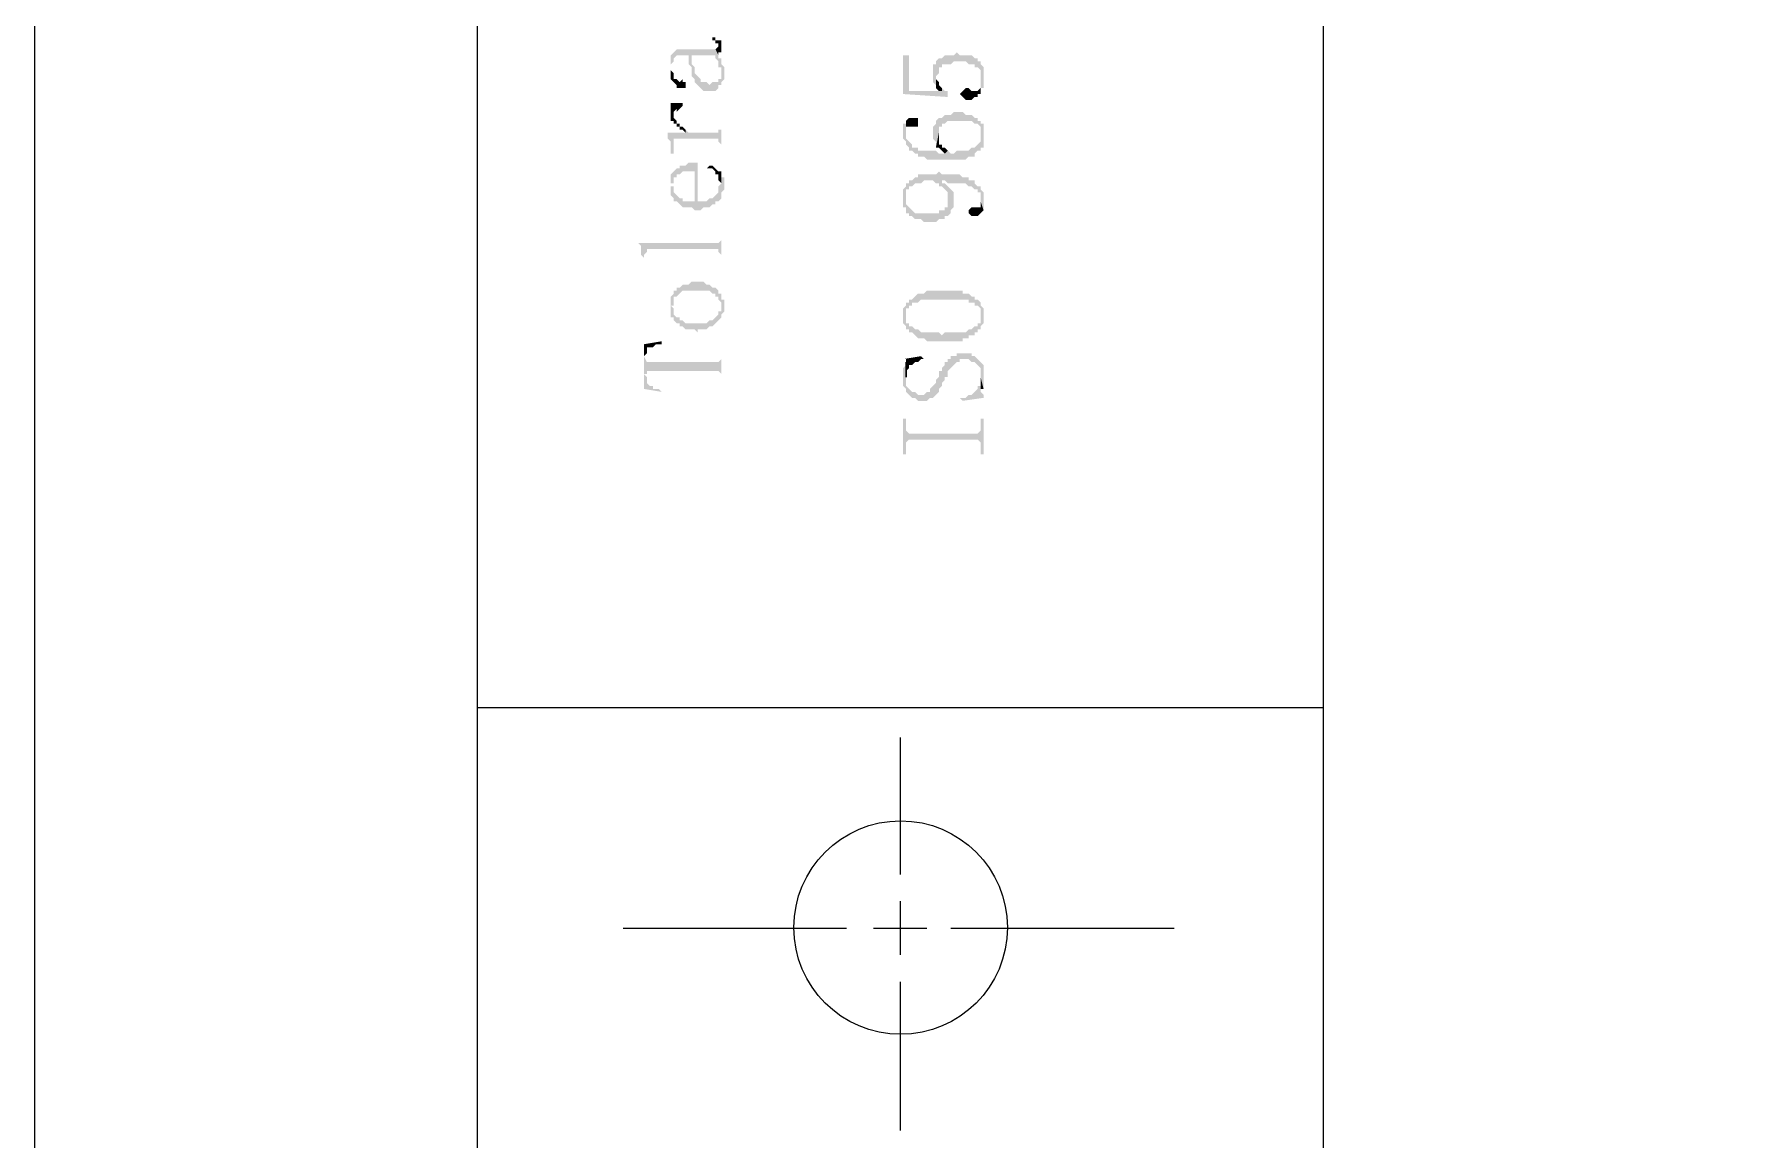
# Model space of a CAD drawing. Header units: millimetres. Extents: x 1167 to 2269, y 1197 to 1555.
# Drawn here: x 1849.13 to 1875.24, y 1376.97 to 1393.71 of the extents above; entities that cross this region are included whole.
import ezdxf

# ---------------------------------------------------------------- set-up
doc = ezdxf.new("R2010")
doc.units = ezdxf.units.MM

msp = doc.modelspace()

# ---------------------------------------------------------------- hatches: boundary and pattern name
at = {"transparency": 33554559}
for points in [[(1858.77316, 1393.21822), (1858.77316, 1393.17308), (1858.77316, 1393.03769), (1858.77316, 1393.26335), (1858.81829, 1393.30848), (1858.81829, 1393.35361), (1858.81829, 1393.35361), (1858.86342, 1393.39875), (1859.04395, 1393.39875), (1859.04395, 1393.26335), (1859.08908, 1393.21822), (1859.08908, 1393.17308), (1859.08908, 1393.39875), (1859.45014, 1393.39875), (1859.45014, 1393.35361), (1859.49527, 1393.30848), (1859.49527, 1393.21822), (1859.54041, 1393.21822), (1859.54041, 1393.12795), (1859.54041, 1393.35361), (1859.49527, 1393.35361), (1859.49527, 1393.39875), (1859.45014, 1393.48901), (1858.86342, 1393.48901), (1858.81829, 1393.44388), (1858.81829, 1393.44388), (1858.77316, 1393.39875), (1858.77316, 1393.35361), (1858.77316, 1393.26335)], [(1859.40501, 1393.66954), (1859.40501, 1393.62441), (1859.45014, 1393.62441), (1859.45014, 1393.57927), (1859.49527, 1393.57927), (1859.49527, 1393.44388), (1859.54041, 1393.44388), (1859.54041, 1393.57927), (1859.54041, 1393.62441), (1859.45014, 1393.62441), (1859.45014, 1393.66954)], [(1859.45014, 1393.48901), (1859.49527, 1393.39875), (1859.49527, 1393.53414), (1859.49527, 1393.53414)], [(1859.08908, 1393.17308), (1859.08908, 1393.08282), (1859.13422, 1393.03769), (1859.13422, 1392.99256), (1859.13422, 1392.99256), (1859.17935, 1392.94742), (1859.17935, 1392.94742), (1859.22448, 1392.90229), (1859.22448, 1392.90229), (1859.26961, 1392.85716), (1859.45014, 1392.85716), (1859.49527, 1392.90229), (1859.49527, 1392.94742), (1859.54041, 1392.94742), (1859.54041, 1392.99256), (1859.54041, 1392.99256), (1859.58554, 1393.03769), (1859.58554, 1393.12795), (1859.58554, 1393.21822), (1859.54041, 1393.26335), (1859.54041, 1393.30848), (1859.54041, 1393.03769), (1859.49527, 1393.03769), (1859.49527, 1392.99256), (1859.40501, 1392.99256), (1859.35988, 1392.94742), (1859.31475, 1392.99256), (1859.22448, 1392.99256), (1859.22448, 1393.03769), (1859.17935, 1393.08282), (1859.17935, 1393.08282), (1859.13422, 1393.12795), (1859.13422, 1393.17308), (1859.13422, 1393.21822), (1859.08908, 1393.26335), (1859.08908, 1393.39875)], [(1862.29347, 1393.39875), (1862.29347, 1392.81203), (1862.97045, 1392.7669), (1862.97045, 1392.85716), (1862.92532, 1392.85716), (1862.88019, 1392.90229), (1862.88019, 1392.85716), (1862.38373, 1392.85716), (1862.38373, 1393.39875)], [(1862.74479, 1393.12795), (1862.74479, 1392.99256), (1862.74479, 1392.99256), (1862.78992, 1392.94742), (1862.78992, 1392.90229), (1862.78992, 1393.08282), (1862.78992, 1393.08282), (1862.83506, 1393.12795), (1862.83506, 1393.21822), (1862.88019, 1393.21822), (1862.88019, 1393.26335), (1863.01558, 1393.26335), (1863.06072, 1393.30848), (1863.24124, 1393.30848), (1863.28638, 1393.26335), (1863.37664, 1393.26335), (1863.37664, 1393.21822), (1863.42177, 1393.21822), (1863.46691, 1393.17308), (1863.46691, 1392.90229), (1863.51204, 1392.90229), (1863.51204, 1393.03769), (1863.51204, 1393.21822), (1863.51204, 1393.21822), (1863.46691, 1393.26335), (1863.46691, 1393.30848), (1863.42177, 1393.30848), (1863.42177, 1393.35361), (1863.37664, 1393.35361), (1863.33151, 1393.39875), (1863.15098, 1393.39875), (1863.10585, 1393.44388), (1863.10585, 1393.44388), (1863.06072, 1393.39875), (1862.92532, 1393.39875), (1862.88019, 1393.35361), (1862.83506, 1393.35361), (1862.78992, 1393.30848), (1862.78992, 1393.26335), (1862.74479, 1393.26335), (1862.74479, 1393.17308), (1862.74479, 1393.17308)], [(1858.77316, 1393.03769), (1858.81829, 1392.99256), (1858.81829, 1392.99256), (1858.86342, 1392.94742), (1858.86342, 1392.90229), (1858.99882, 1392.90229), (1858.99882, 1392.99256), (1858.95369, 1392.99256), (1858.95369, 1393.03769), (1858.90856, 1392.99256), (1858.90856, 1392.99256), (1858.86342, 1393.03769), (1858.81829, 1393.03769), (1858.81829, 1393.08282), (1858.81829, 1393.12795), (1858.77316, 1393.17308), (1858.77316, 1393.21822)], [(1862.78992, 1392.90229), (1862.78992, 1392.90229), (1862.83506, 1392.85716), (1862.88019, 1392.85716), (1862.88019, 1392.90229), (1862.88019, 1392.90229), (1862.83506, 1392.94742), (1862.83506, 1392.99256), (1862.83506, 1392.99256), (1862.78992, 1393.03769), (1862.78992, 1393.08282)], [(1863.15098, 1392.81203), (1863.15098, 1392.81203), (1863.19611, 1392.7669), (1863.19611, 1392.7669), (1863.24124, 1392.72176), (1863.33151, 1392.72176), (1863.37664, 1392.7669), (1863.42177, 1392.7669), (1863.42177, 1392.81203), (1863.46691, 1392.81203), (1863.46691, 1393.03769), (1863.46691, 1392.90229), (1863.46691, 1392.90229), (1863.42177, 1392.85716), (1863.33151, 1392.85716), (1863.28638, 1392.90229), (1863.24124, 1392.90229), (1863.19611, 1392.85716), (1863.19611, 1392.85716)], [(1858.72803, 1392.22531), (1858.72803, 1392.13504), (1858.77316, 1392.08991), (1858.77316, 1391.99965), (1858.77316, 1391.90938), (1858.81829, 1391.90938), (1858.81829, 1392.13504), (1859.49527, 1392.13504), (1859.49527, 1392.08991), (1859.54041, 1392.04478), (1859.54041, 1391.90938), (1859.54041, 1392.45097), (1859.54041, 1392.27044), (1859.49527, 1392.27044), (1859.49527, 1392.22531), (1859.04395, 1392.22531), (1858.99882, 1392.27044), (1858.99882, 1392.22531)], [(1858.77316, 1392.54123), (1858.77316, 1392.40584), (1858.81829, 1392.40584), (1858.81829, 1392.54123), (1858.81829, 1392.54123), (1858.86342, 1392.58637), (1858.86342, 1392.54123), (1858.90856, 1392.58637), (1858.90856, 1392.58637), (1858.95369, 1392.6315), (1858.95369, 1392.67663), (1858.77316, 1392.67663), (1858.77316, 1392.58637)], [(1858.81829, 1392.40584), (1858.81829, 1392.36071), (1858.86342, 1392.36071), (1858.86342, 1392.31557), (1858.90856, 1392.31557), (1858.90856, 1392.27044), (1858.95369, 1392.27044), (1858.99882, 1392.22531), (1858.99882, 1392.27044), (1858.99882, 1392.27044), (1858.95369, 1392.31557), (1858.90856, 1392.31557), (1858.90856, 1392.36071), (1858.86342, 1392.36071), (1858.86342, 1392.40584), (1858.86342, 1392.40584), (1858.81829, 1392.45097), (1858.81829, 1392.4961), (1858.81829, 1392.4961)], [(1862.3386, 1392.36071), (1862.3386, 1392.22531), (1862.3386, 1392.31557), (1862.51913, 1392.31557), (1862.51913, 1392.40584), (1862.51913, 1392.45097), (1862.38373, 1392.45097), (1862.3386, 1392.40584)], [(1862.74479, 1392.22531), (1862.74479, 1392.13504), (1862.74479, 1392.13504), (1862.78992, 1392.08991), (1862.78992, 1392.04478), (1862.78992, 1391.99965), (1862.83506, 1392.22531), (1862.83506, 1392.31557), (1862.88019, 1392.31557), (1862.88019, 1392.36071), (1862.92532, 1392.36071), (1862.97045, 1392.40584), (1863.33151, 1392.40584), (1863.37664, 1392.36071), (1863.42177, 1392.36071), (1863.46691, 1392.31557), (1863.46691, 1392.18018), (1863.51204, 1391.99965), (1863.51204, 1392.08991), (1863.51204, 1392.22531), (1863.51204, 1392.36071), (1863.46691, 1392.36071), (1863.46691, 1392.40584), (1863.42177, 1392.40584), (1863.42177, 1392.45097), (1863.37664, 1392.45097), (1863.33151, 1392.4961), (1863.24124, 1392.4961), (1863.19611, 1392.54123), (1863.06072, 1392.54123), (1863.01558, 1392.4961), (1862.92532, 1392.4961), (1862.88019, 1392.45097), (1862.83506, 1392.45097), (1862.78992, 1392.40584), (1862.78992, 1392.36071), (1862.78992, 1392.36071), (1862.74479, 1392.31557)], [(1862.29347, 1392.22531), (1862.29347, 1392.13504), (1862.29347, 1392.13504), (1862.3386, 1392.08991), (1862.3386, 1392.04478), (1862.3386, 1392.04478), (1862.38373, 1391.99965), (1862.38373, 1391.95452), (1862.42887, 1391.95452), (1862.474, 1391.90938), (1862.51913, 1391.90938), (1862.51913, 1391.86425), (1862.60939, 1391.86425), (1862.65453, 1391.81912), (1863.24124, 1391.81912), (1863.28638, 1391.86425), (1863.37664, 1391.86425), (1863.37664, 1391.90938), (1863.37664, 1391.90938), (1863.42177, 1391.95452), (1863.46691, 1391.95452), (1863.46691, 1391.99965), (1863.51204, 1391.99965), (1863.46691, 1392.18018), (1863.46691, 1392.08991), (1863.46691, 1392.08991), (1863.42177, 1392.04478), (1863.42177, 1392.04478), (1863.37664, 1391.99965), (1863.33151, 1391.99965), (1863.28638, 1391.95452), (1863.10585, 1391.95452), (1863.06072, 1391.90938), (1863.01558, 1391.90938), (1862.97045, 1391.95452), (1862.97045, 1391.95452), (1862.92532, 1391.90938), (1862.83506, 1391.90938), (1862.78992, 1391.95452), (1862.51913, 1391.95452), (1862.51913, 1391.99965), (1862.42887, 1391.99965), (1862.42887, 1392.04478), (1862.38373, 1392.08991), (1862.38373, 1392.08991), (1862.3386, 1392.13504), (1862.3386, 1392.18018), (1862.3386, 1392.36071), (1862.29347, 1392.36071), (1862.29347, 1392.27044)], [(1862.78992, 1391.99965), (1862.83506, 1391.99965), (1862.88019, 1391.95452), (1862.88019, 1391.95452), (1862.92532, 1391.90938), (1862.97045, 1391.95452), (1862.92532, 1391.99965), (1862.88019, 1391.99965), (1862.88019, 1392.04478), (1862.83506, 1392.04478), (1862.83506, 1392.08991), (1862.83506, 1392.22531)], [(1858.77316, 1391.54833), (1858.77316, 1391.41293), (1858.77316, 1391.45806), (1858.81829, 1391.45806), (1858.81829, 1391.54833), (1858.86342, 1391.54833), (1858.86342, 1391.59346), (1858.90856, 1391.59346), (1858.95369, 1391.63859), (1859.13422, 1391.63859), (1859.13422, 1391.05187), (1859.22448, 1391.05187), (1859.26961, 1391.097), (1859.35988, 1391.097), (1859.40501, 1391.14214), (1859.45014, 1391.14214), (1859.45014, 1391.18727), (1859.49527, 1391.18727), (1859.54041, 1391.2324), (1859.54041, 1391.27753), (1859.54041, 1391.32267), (1859.58554, 1391.3678), (1859.58554, 1391.45806), (1859.58554, 1391.54833), (1859.54041, 1391.54833), (1859.54041, 1391.63859), (1859.54041, 1391.45806), (1859.54041, 1391.45806), (1859.49527, 1391.41293), (1859.49527, 1391.32267), (1859.49527, 1391.32267), (1859.45014, 1391.27753), (1859.45014, 1391.27753), (1859.40501, 1391.2324), (1859.35988, 1391.2324), (1859.31475, 1391.18727), (1859.17935, 1391.18727), (1859.17935, 1391.77399), (1859.04395, 1391.77399), (1858.99882, 1391.72886), (1858.90856, 1391.72886), (1858.90856, 1391.68372), (1858.86342, 1391.68372), (1858.81829, 1391.63859), (1858.81829, 1391.63859), (1858.77316, 1391.59346)], [(1859.31475, 1391.68372), (1859.40501, 1391.68372), (1859.45014, 1391.63859), (1859.45014, 1391.59346), (1859.49527, 1391.59346), (1859.49527, 1391.54833), (1859.49527, 1391.50319), (1859.54041, 1391.45806), (1859.54041, 1391.63859), (1859.49527, 1391.63859), (1859.45014, 1391.68372), (1859.45014, 1391.68372), (1859.40501, 1391.72886), (1859.35988, 1391.72886)], [(1858.77316, 1391.41293), (1858.77316, 1391.27753), (1858.77316, 1391.27753), (1858.81829, 1391.2324), (1858.81829, 1391.18727), (1858.86342, 1391.18727), (1858.90856, 1391.14214), (1858.90856, 1391.14214), (1858.95369, 1391.097), (1859.08908, 1391.097), (1859.13422, 1391.05187), (1859.13422, 1391.18727), (1858.95369, 1391.18727), (1858.95369, 1391.2324), (1858.90856, 1391.2324), (1858.86342, 1391.27753), (1858.86342, 1391.27753), (1858.81829, 1391.32267), (1858.81829, 1391.41293), (1858.77316, 1391.41293), (1858.77316, 1391.54833), (1858.77316, 1391.45806)], [(1862.29347, 1391.2324), (1862.29347, 1391.097), (1862.3386, 1391.097), (1862.3386, 1391.00674), (1862.38373, 1391.00674), (1862.38373, 1390.96161), (1862.42887, 1390.96161), (1862.474, 1390.91648), (1862.56426, 1390.91648), (1862.60939, 1390.87134), (1862.78992, 1390.87134), (1862.83506, 1390.91648), (1862.92532, 1390.91648), (1862.92532, 1390.96161), (1862.97045, 1390.96161), (1863.01558, 1391.00674), (1862.97045, 1391.2324), (1862.97045, 1391.18727), (1862.97045, 1391.097), (1862.92532, 1391.097), (1862.92532, 1391.05187), (1862.83506, 1391.05187), (1862.83506, 1391.00674), (1862.474, 1391.00674), (1862.42887, 1391.05187), (1862.42887, 1391.05187), (1862.38373, 1391.097), (1862.38373, 1391.097), (1862.3386, 1391.14214), (1862.3386, 1391.41293), (1862.29347, 1391.3678), (1862.29347, 1391.27753)], [(1862.3386, 1391.41293), (1862.3386, 1391.2324), (1862.3386, 1391.27753), (1862.3386, 1391.3678), (1862.38373, 1391.3678), (1862.38373, 1391.41293), (1862.42887, 1391.41293), (1862.474, 1391.45806), (1862.56426, 1391.45806), (1862.60939, 1391.50319), (1862.74479, 1391.50319), (1862.78992, 1391.45806), (1862.83506, 1391.45806), (1862.83506, 1391.41293), (1862.88019, 1391.50319), (1862.92532, 1391.50319), (1862.97045, 1391.45806), (1863.24124, 1391.45806), (1863.28638, 1391.41293), (1863.33151, 1391.41293), (1863.37664, 1391.3678), (1863.42177, 1391.3678), (1863.42177, 1391.32267), (1863.46691, 1391.32267), (1863.46691, 1391.18727), (1863.46691, 1391.18727), (1863.51204, 1391.05187), (1863.51204, 1391.18727), (1863.51204, 1391.27753), (1863.51204, 1391.32267), (1863.46691, 1391.3678), (1863.46691, 1391.41293), (1863.42177, 1391.41293), (1863.37664, 1391.45806), (1863.37664, 1391.50319), (1863.28638, 1391.50319), (1863.28638, 1391.54833), (1863.19611, 1391.54833), (1863.15098, 1391.59346), (1862.88019, 1391.59346), (1862.83506, 1391.63859), (1862.78992, 1391.59346), (1862.51913, 1391.59346), (1862.51913, 1391.54833), (1862.474, 1391.54833), (1862.42887, 1391.50319), (1862.38373, 1391.50319), (1862.38373, 1391.45806), (1862.3386, 1391.45806)], [(1862.83506, 1391.41293), (1862.88019, 1391.41293), (1862.92532, 1391.3678), (1862.97045, 1391.32267), (1862.97045, 1391.2324), (1862.97045, 1391.2324), (1863.01558, 1391.00674), (1863.01558, 1391.05187), (1863.01558, 1391.05187), (1863.06072, 1391.097), (1863.06072, 1391.14214), (1863.06072, 1391.2324), (1863.06072, 1391.32267), (1863.01558, 1391.3678), (1863.01558, 1391.3678), (1862.97045, 1391.41293), (1862.97045, 1391.41293), (1862.92532, 1391.45806), (1862.88019, 1391.45806), (1862.88019, 1391.50319)], [(1863.28638, 1391.00674), (1863.28638, 1391.00674), (1863.33151, 1390.96161), (1863.42177, 1390.96161), (1863.46691, 1391.00674), (1863.46691, 1391.00674), (1863.51204, 1391.05187), (1863.46691, 1391.18727), (1863.46691, 1391.097), (1863.33151, 1391.097), (1863.28638, 1391.05187)], [(1858.27671, 1390.55542), (1858.27671, 1390.55542), (1858.32184, 1390.51029), (1858.32184, 1390.42002), (1858.32184, 1390.37489), (1858.36697, 1390.32976), (1858.36697, 1390.23949), (1858.36697, 1390.37489), (1858.4121, 1390.42002), (1858.4121, 1390.46515), (1859.49527, 1390.46515), (1859.49527, 1390.42002), (1859.49527, 1390.42002), (1859.54041, 1390.37489), (1859.54041, 1390.23949), (1859.54041, 1390.78108), (1859.54041, 1390.60055), (1859.54041, 1390.60055), (1859.49527, 1390.55542), (1859.45014, 1390.55542)], [(1858.77316, 1389.74304), (1858.77316, 1389.60764), (1858.81829, 1389.60764), (1858.81829, 1389.74304), (1858.86342, 1389.74304), (1858.90856, 1389.78817), (1858.90856, 1389.78817), (1858.95369, 1389.8333), (1859.35988, 1389.8333), (1859.40501, 1389.78817), (1859.45014, 1389.78817), (1859.45014, 1389.74304), (1859.49527, 1389.74304), (1859.49527, 1389.69791), (1859.54041, 1389.65278), (1859.54041, 1389.60764), (1859.54041, 1389.42711), (1859.54041, 1389.47225), (1859.54041, 1389.47225), (1859.58554, 1389.51738), (1859.58554, 1389.60764), (1859.58554, 1389.69791), (1859.54041, 1389.69791), (1859.54041, 1389.78817), (1859.49527, 1389.78817), (1859.49527, 1389.8333), (1859.45014, 1389.87844), (1859.40501, 1389.87844), (1859.35988, 1389.92357), (1859.31475, 1389.92357), (1859.26961, 1389.9687), (1859.08908, 1389.9687), (1859.04395, 1389.92357), (1858.95369, 1389.92357), (1858.90856, 1389.87844), (1858.86342, 1389.87844), (1858.86342, 1389.8333), (1858.81829, 1389.8333), (1858.81829, 1389.78817)], [(1862.3386, 1389.60764), (1862.3386, 1389.42711), (1862.3386, 1389.47225), (1862.3386, 1389.56251), (1862.38373, 1389.56251), (1862.38373, 1389.60764), (1862.42887, 1389.60764), (1862.42887, 1389.65278), (1862.51913, 1389.65278), (1862.56426, 1389.69791), (1863.28638, 1389.69791), (1863.28638, 1389.65278), (1863.37664, 1389.65278), (1863.37664, 1389.60764), (1863.42177, 1389.60764), (1863.46691, 1389.56251), (1863.46691, 1389.42711), (1863.46691, 1389.65278), (1863.46691, 1389.65278), (1863.42177, 1389.69791), (1863.37664, 1389.69791), (1863.37664, 1389.74304), (1863.33151, 1389.74304), (1863.28638, 1389.78817), (1863.19611, 1389.78817), (1863.19611, 1389.8333), (1862.65453, 1389.8333), (1862.60939, 1389.78817), (1862.51913, 1389.78817), (1862.474, 1389.74304), (1862.474, 1389.74304), (1862.42887, 1389.69791), (1862.38373, 1389.69791), (1862.38373, 1389.65278), (1862.3386, 1389.65278)], [(1858.77316, 1389.60764), (1858.77316, 1389.51738), (1858.77316, 1389.42711), (1858.81829, 1389.42711), (1858.81829, 1389.38198), (1858.86342, 1389.33685), (1858.90856, 1389.33685), (1858.90856, 1389.29172), (1858.95369, 1389.29172), (1858.99882, 1389.24659), (1859.13422, 1389.24659), (1859.17935, 1389.20145), (1859.17935, 1389.24659), (1859.31475, 1389.24659), (1859.35988, 1389.29172), (1859.40501, 1389.29172), (1859.45014, 1389.33685), (1859.45014, 1389.33685), (1859.49527, 1389.38198), (1859.49527, 1389.38198), (1859.54041, 1389.42711), (1859.54041, 1389.60764), (1859.54041, 1389.51738), (1859.49527, 1389.51738), (1859.49527, 1389.47225), (1859.45014, 1389.42711), (1859.45014, 1389.42711), (1859.40501, 1389.38198), (1859.35988, 1389.38198), (1859.31475, 1389.33685), (1858.99882, 1389.33685), (1858.95369, 1389.38198), (1858.90856, 1389.38198), (1858.90856, 1389.42711), (1858.86342, 1389.42711), (1858.81829, 1389.47225), (1858.81829, 1389.51738), (1858.81829, 1389.56251), (1858.77316, 1389.60764), (1858.77316, 1389.74304), (1858.77316, 1389.65278), (1858.77316, 1389.65278)], [(1862.29347, 1389.42711), (1862.29347, 1389.33685), (1862.29347, 1389.33685), (1862.3386, 1389.29172), (1862.3386, 1389.24659), (1862.38373, 1389.24659), (1862.38373, 1389.20145), (1862.42887, 1389.20145), (1862.474, 1389.15632), (1862.474, 1389.15632), (1862.51913, 1389.11119), (1862.60939, 1389.11119), (1862.65453, 1389.06606), (1863.19611, 1389.06606), (1863.19611, 1389.11119), (1863.28638, 1389.11119), (1863.28638, 1389.15632), (1863.37664, 1389.15632), (1863.37664, 1389.20145), (1863.42177, 1389.20145), (1863.42177, 1389.24659), (1863.46691, 1389.24659), (1863.46691, 1389.29172), (1863.51204, 1389.33685), (1863.51204, 1389.42711), (1863.51204, 1389.56251), (1863.51204, 1389.56251), (1863.46691, 1389.60764), (1863.46691, 1389.42711), (1863.46691, 1389.33685), (1863.42177, 1389.33685), (1863.42177, 1389.29172), (1863.37664, 1389.29172), (1863.33151, 1389.24659), (1863.28638, 1389.24659), (1863.24124, 1389.20145), (1862.92532, 1389.20145), (1862.88019, 1389.15632), (1862.88019, 1389.15632), (1862.83506, 1389.20145), (1862.56426, 1389.20145), (1862.51913, 1389.24659), (1862.474, 1389.24659), (1862.42887, 1389.29172), (1862.38373, 1389.29172), (1862.38373, 1389.33685), (1862.3386, 1389.33685), (1862.3386, 1389.42711), (1862.3386, 1389.60764), (1862.29347, 1389.56251), (1862.29347, 1389.47225)], [(1858.36697, 1389.02093), (1858.36697, 1388.8404), (1858.36697, 1388.8404), (1858.4121, 1388.88553), (1858.4121, 1388.97579), (1858.50237, 1388.97579), (1858.5475, 1389.02093), (1858.63776, 1389.02093), (1858.63776, 1389.06606)], [(1858.36697, 1389.02093), (1858.36697, 1388.34394), (1858.63776, 1388.29881), (1858.63776, 1388.29881), (1858.59263, 1388.34394), (1858.50237, 1388.34394), (1858.50237, 1388.38907), (1858.45723, 1388.38907), (1858.4121, 1388.43421), (1858.4121, 1388.52447), (1858.36697, 1388.5696), (1858.36697, 1388.8404)], [(1858.36697, 1388.8404), (1858.36697, 1388.5696), (1858.4121, 1388.5696), (1858.4121, 1388.61474), (1859.49527, 1388.61474), (1859.54041, 1388.5696), (1859.54041, 1388.47934), (1859.54041, 1388.8404), (1859.54041, 1388.79526), (1859.54041, 1388.79526), (1859.49527, 1388.75013), (1858.4121, 1388.75013)], [(1862.29347, 1388.52447), (1862.29347, 1388.38907), (1862.29347, 1388.38907), (1862.3386, 1388.34394), (1862.3386, 1388.29881), (1862.3386, 1388.29881), (1862.38373, 1388.25368), (1862.38373, 1388.25368), (1862.42887, 1388.20855), (1862.474, 1388.20855), (1862.51913, 1388.16341), (1862.65453, 1388.16341), (1862.69966, 1388.20855), (1862.74479, 1388.20855), (1862.78992, 1388.25368), (1862.78992, 1388.25368), (1862.83506, 1388.29881), (1862.83506, 1388.34394), (1862.88019, 1388.38907), (1862.88019, 1388.43421), (1862.92532, 1388.47934), (1862.92532, 1388.52447), (1862.97045, 1388.52447), (1862.97045, 1388.61474), (1863.01558, 1388.65987), (1863.01558, 1388.65987), (1863.06072, 1388.705), (1863.06072, 1388.705), (1863.10585, 1388.75013), (1863.15098, 1388.75013), (1863.15098, 1388.79526), (1863.28638, 1388.79526), (1863.33151, 1388.75013), (1863.37664, 1388.75013), (1863.42177, 1388.705), (1863.42177, 1388.705), (1863.46691, 1388.65987), (1863.46691, 1388.52447), (1863.51204, 1388.34394), (1863.51204, 1388.47934), (1863.51204, 1388.52447), (1863.51204, 1388.705), (1863.51204, 1388.705), (1863.46691, 1388.75013), (1863.46691, 1388.75013), (1863.42177, 1388.79526), (1863.42177, 1388.79526), (1863.37664, 1388.8404), (1863.33151, 1388.8404), (1863.33151, 1388.88553), (1863.10585, 1388.88553), (1863.10585, 1388.8404), (1863.01558, 1388.8404), (1863.01558, 1388.79526), (1862.97045, 1388.79526), (1862.97045, 1388.75013), (1862.92532, 1388.75013), (1862.92532, 1388.705), (1862.88019, 1388.65987), (1862.88019, 1388.61474), (1862.83506, 1388.61474), (1862.83506, 1388.52447), (1862.78992, 1388.47934), (1862.78992, 1388.43421), (1862.74479, 1388.38907), (1862.74479, 1388.38907), (1862.69966, 1388.34394), (1862.69966, 1388.29881), (1862.65453, 1388.29881), (1862.60939, 1388.25368), (1862.51913, 1388.25368), (1862.474, 1388.29881), (1862.42887, 1388.29881), (1862.38373, 1388.34394), (1862.38373, 1388.34394), (1862.3386, 1388.38907), (1862.3386, 1388.705), (1862.29347, 1388.65987), (1862.29347, 1388.5696), (1862.29347, 1388.5696)], [(1862.29347, 1388.79526), (1862.3386, 1388.79526), (1862.3386, 1388.75013), (1862.3386, 1388.5696), (1862.3386, 1388.61474), (1862.38373, 1388.65987), (1862.38373, 1388.705), (1862.42887, 1388.705), (1862.474, 1388.75013), (1862.51913, 1388.75013), (1862.56426, 1388.79526), (1862.60939, 1388.79526), (1862.56426, 1388.8404)], [(1863.46691, 1388.47934), (1863.46691, 1388.29881), (1863.46691, 1388.34394), (1863.51204, 1388.34394), (1863.46691, 1388.52447)], [(1863.15098, 1388.20855), (1863.19611, 1388.16341), (1863.51204, 1388.20855), (1863.51204, 1388.25368), (1863.51204, 1388.25368), (1863.46691, 1388.29881), (1863.46691, 1388.47934), (1863.46691, 1388.38907), (1863.42177, 1388.38907), (1863.42177, 1388.34394), (1863.42177, 1388.34394), (1863.37664, 1388.29881), (1863.37664, 1388.29881), (1863.33151, 1388.25368), (1863.28638, 1388.25368), (1863.24124, 1388.20855), (1863.19611, 1388.20855)], [(1862.29347, 1387.89262), (1862.29347, 1387.35103), (1862.3386, 1387.35103), (1862.3386, 1387.53156), (1862.3386, 1387.53156), (1862.38373, 1387.5767), (1863.42177, 1387.5767), (1863.46691, 1387.53156), (1863.46691, 1387.35103), (1863.51204, 1387.35103), (1863.51204, 1387.89262), (1863.46691, 1387.89262), (1863.46691, 1387.71209), (1863.46691, 1387.71209), (1863.42177, 1387.66696), (1862.38373, 1387.66696), (1862.3386, 1387.71209), (1862.3386, 1387.89262)]]:
    msp.add_hatch(color=256, dxfattribs=at).paths.add_polyline_path(points)

# ---------------------------------------------------------------- linework, layer by layer
msp.add_line((1855.83949, 1549.22789), (1855.83949, 1262.48694))
for points in [[(2269.13303, 1258.22789), (2269.13303, 1555.22789), (1849.13303, 1555.22789), (1849.13303, 1258.22789)], [(1862.3386, 1388.705), (1862.3386, 1388.52447), (1862.3386, 1388.75013)]]:
    msp.add_lwpolyline(points, close=True)
for points in [[(1868.65711, 1549.22789), (1868.65711, 1262.48694)], [(1855.83957, 1383.5148), (1868.65711, 1383.5148)], [(1862.24834, 1383.06348), (1862.24834, 1380.9874)], [(1862.24834, 1380.58121), (1862.24834, 1379.76883)], [(1858.05104, 1380.17502), (1861.43596, 1380.17502)], [(1861.84215, 1380.17502), (1862.65453, 1380.17502)], [(1863.01558, 1380.17502), (1866.4005, 1380.17502)], [(1862.24834, 1379.36264), (1862.24834, 1377.10603)]]:
    msp.add_lwpolyline(points)
msp.add_circle((1862.25556, 1380.18232), 1.61756)

doc.saveas('drawing.dxf')
